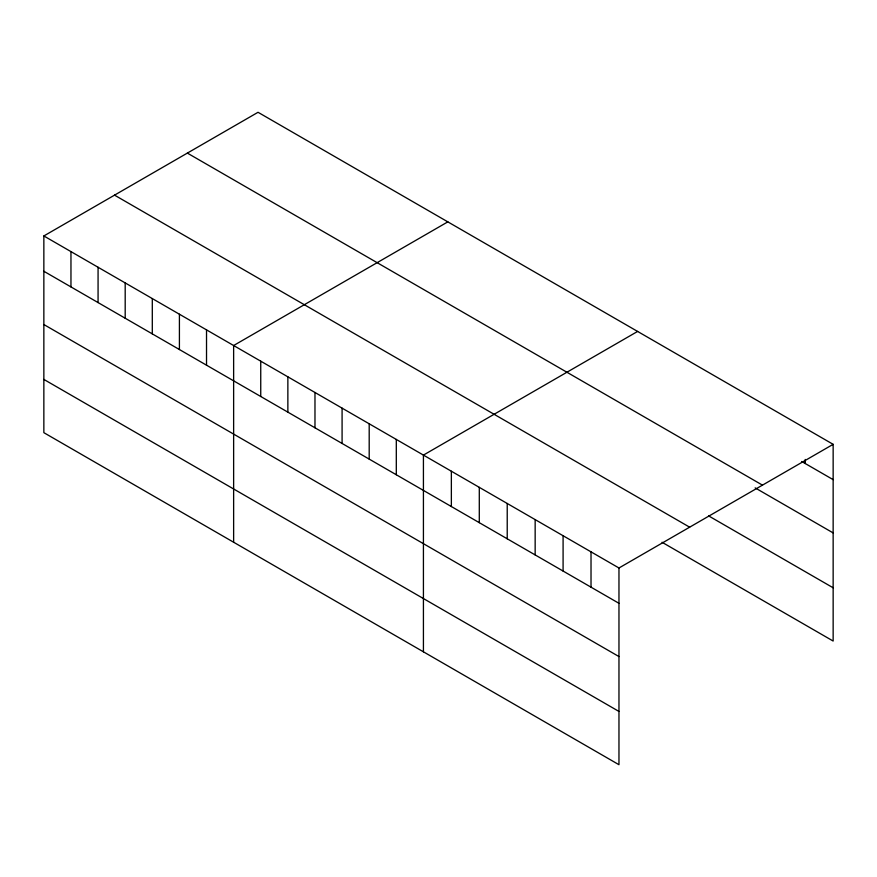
<?xml version="1.0" encoding="UTF-8"?>
<svg xmlns="http://www.w3.org/2000/svg" width="877" height="877" viewBox="0 0 877 877"><rect width="100%" height="100%" fill="white"/><g stroke="black" fill="none" stroke-linecap="round" stroke-linejoin="round"><path stroke-width="1.32" d="M43.85 235.957L618.965 567.989L618.965 764.711L43.85 432.668L43.85 235.957L258.035 112.289L833.15 444.332L833.15 641.043L662.058 542.271M447.829 221.859L233.633 345.527L233.633 542.249M637.612 331.429L423.427 455.097L423.427 651.819M618.965 567.989L833.15 444.332M801.721 461.499L833.15 479.642M187.36 153.102L762.464 485.134M755.163 487.886L833.15 532.909M708.616 515.884L833.15 587.787M114.536 195.143L689.64 527.176M43.85 271.267L618.965 603.31M43.85 324.534L618.965 656.566M43.85 379.412L618.965 711.444M805.218 459.438L805.218 463.516M591.021 551.863L591.021 587.184M563.089 535.737L563.089 571.048M535.156 519.612L535.156 554.922M507.224 503.475L507.224 538.796M479.291 487.349L479.291 522.67M451.359 471.223L451.359 506.544M396.305 439.443L396.305 474.764M369.195 423.788L369.195 459.109M342.085 408.134L342.085 443.455M314.975 392.479L314.975 427.801M287.864 376.836L287.864 412.146M260.743 361.181L260.743 396.492M206.523 329.873L206.523 365.194M179.412 314.218L179.412 349.539M152.302 298.564L152.302 333.885M125.192 282.909L125.192 318.23M98.071 267.255L98.071 302.576M70.96 251.6L70.96 286.922"/></g></svg>
